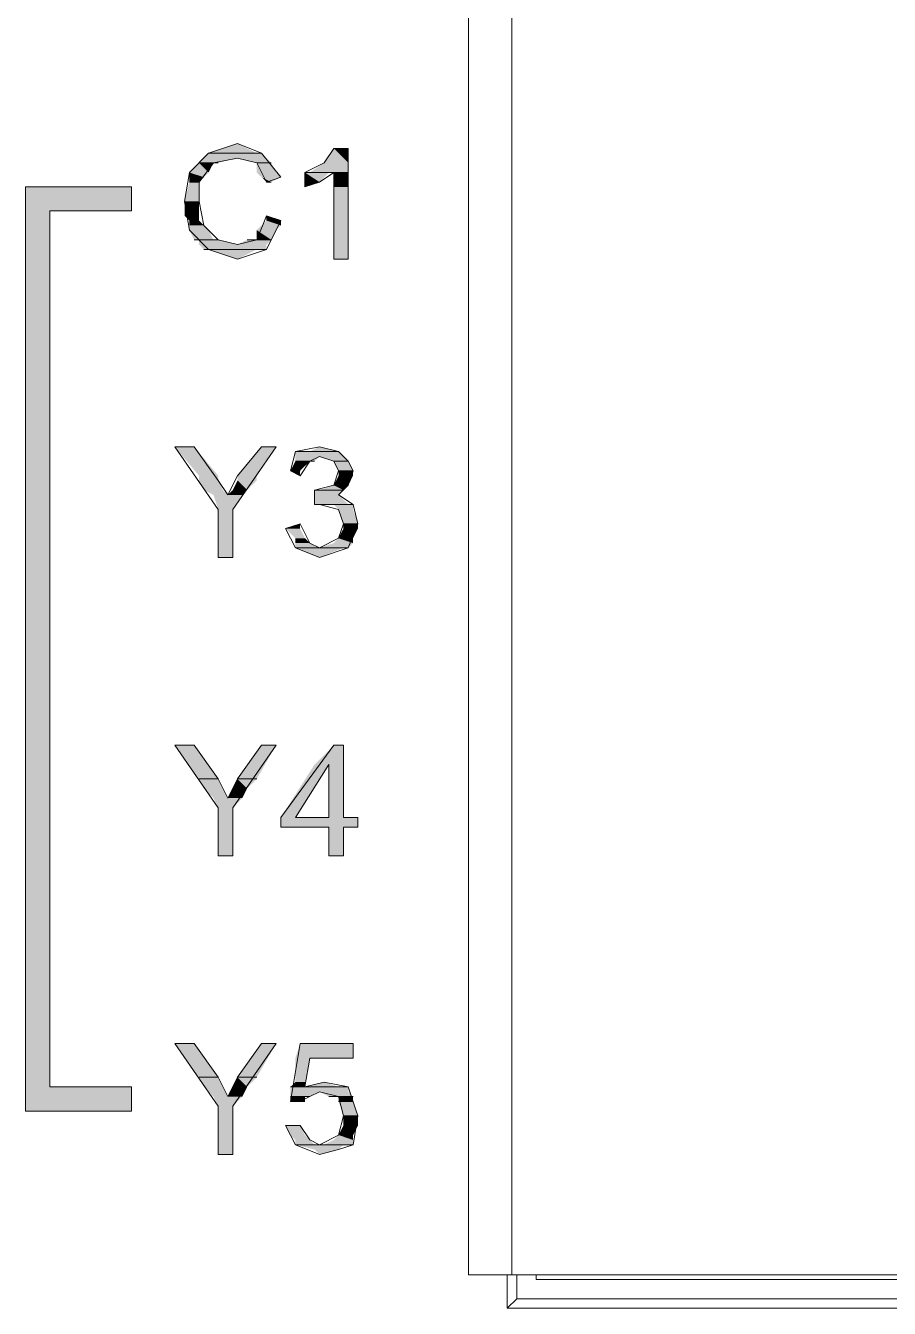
# Model space of a CAD drawing. Header units: millimetres. Extents: x -11 to 1219, y 0 to 1751.
# Drawn here: x 278 to 288.16, y 927.82 to 942.92 of the extents above; entities that cross this region are included whole.
import ezdxf

# ---------------------------------------------------------------- set-up
doc = ezdxf.new("R2010")
doc.units = ezdxf.units.MM
doc.header["$LTSCALE"] = 10
doc.layers.add('_MULTI_WIRE', color=9, linetype='CONTINUOUS')
doc.layers.add('PDF_Geometry', color=7, linetype='CONTINUOUS', true_color=0x151d1f)
doc.layers.add('PDF_Solid Fills', color=7, linetype='CONTINUOUS', true_color=0x070809)
doc.layers.get('_MULTI_WIRE').off()

# ---------------------------------------------------------------- blocks, each defined once
blk = doc.blocks.new('DVP-28SWS211R')
at = {"layer": 'PDF_Geometry', "color": 7, "lineweight": 9, "true_color": 0xffffff}
for p, q in [((30.365, -3.796), (30.365, -36.257)), ((30.875, -36.257), (30.875, -3.796)), ((27.646, -22.944), (27.306, -23.057)), ((27.929, -23.057), (27.646, -22.944)), ((27.306, -23.057), (27.079, -23.284)), ((27.306, -23.057), (27.929, -23.057)), ((27.929, -23.057), (27.306, -23.057)), ((27.306, -23.057), (27.929, -23.057)), ((27.929, -23.057), (27.306, -23.057)), ((28.156, -23.34), (27.929, -23.057)), ((28.779, -23), (28.666, -23.17)), ((28.779, -23), (28.949, -23)), ((28.949, -23), (28.779, -23)), ((28.949, -23), (28.779, -23)), ((28.949, -24.303), (28.949, -23)), ((27.193, -23.17), (27.363, -23.17)), ((27.363, -23.17), (27.193, -23.17)), ((27.193, -23.17), (27.419, -23.17)), ((27.363, -23.17), (27.193, -23.17)), ((27.193, -23.397), (27.363, -23.17)), ((27.363, -23.17), (27.646, -23.114)), ((27.419, -23.17), (27.363, -23.17)), ((27.646, -23.114), (27.872, -23.17)), ((27.872, -23.17), (28.042, -23.17)), ((28.042, -23.17), (27.872, -23.17)), ((27.872, -23.17), (28.042, -23.17)), ((28.042, -23.17), (27.872, -23.17)), ((27.872, -23.17), (27.986, -23.397)), ((28.666, -23.17), (28.439, -23.284)), ((27.079, -23.284), (27.023, -23.624)), ((27.079, -23.397), (27.193, -23.397)), ((27.193, -23.397), (27.079, -23.397)), ((27.079, -23.397), (27.193, -23.397)), ((27.193, -23.397), (27.079, -23.397)), ((27.193, -23.624), (27.193, -23.397)), ((27.986, -23.397), (28.156, -23.34)), ((27.986, -23.397), (28.042, -23.397)), ((28.042, -23.397), (27.986, -23.397)), ((27.986, -23.397), (27.986, -23.397)), ((28.496, -23.284), (28.439, -23.284)), ((28.439, -23.284), (28.722, -23.284)), ((28.439, -23.284), (28.439, -23.454)), ((28.439, -23.454), (28.609, -23.397)), ((28.722, -23.284), (28.496, -23.284)), ((28.496, -23.284), (28.779, -23.284)), ((28.722, -23.284), (28.496, -23.284)), ((28.609, -23.397), (28.779, -23.284)), ((28.779, -23.284), (28.722, -23.284)), ((28.779, -23.284), (28.949, -23.284)), ((28.949, -23.284), (28.779, -23.284)), ((28.779, -23.284), (28.949, -23.284)), ((28.949, -23.284), (28.779, -23.284)), ((28.779, -23.284), (28.779, -24.303)), ((25.153, -23.454), (26.399, -23.454)), ((26.399, -23.454), (25.153, -23.454)), ((25.153, -23.454), (25.153, -34.331)), ((26.399, -23.454), (25.153, -23.454)), ((26.399, -23.737), (26.399, -23.454)), ((27.023, -23.624), (27.079, -23.963)), ((27.249, -23.907), (27.193, -23.624)), ((25.436, -23.737), (26.399, -23.737)), ((26.399, -23.737), (25.436, -23.737)), ((25.436, -34.047), (25.436, -23.737)), ((25.436, -23.737), (26.399, -23.737)), ((27.986, -23.794), (27.872, -24.077)), ((28.156, -23.85), (27.986, -23.794)), ((27.986, -24.19), (28.156, -23.85)), ((27.079, -23.963), (27.306, -24.19)), ((27.419, -24.077), (27.249, -23.907)), ((27.136, -24.077), (27.419, -24.077)), ((27.419, -24.077), (27.136, -24.077)), ((27.136, -24.077), (27.419, -24.077)), ((27.419, -24.077), (27.136, -24.077)), ((27.646, -24.133), (27.419, -24.077)), ((27.872, -24.077), (27.646, -24.133)), ((27.872, -24.077), (27.759, -24.077)), ((27.759, -24.077), (28.042, -24.077)), ((28.042, -24.077), (27.872, -24.077)), ((27.872, -24.077), (28.042, -24.077)), ((28.042, -24.077), (27.872, -24.077)), ((27.249, -24.19), (27.872, -24.19)), ((27.872, -24.19), (27.249, -24.19)), ((27.249, -24.19), (27.986, -24.19)), ((27.872, -24.19), (27.249, -24.19)), ((27.306, -24.19), (27.646, -24.303)), ((27.646, -24.303), (27.986, -24.19)), ((27.986, -24.19), (27.872, -24.19)), ((28.779, -24.303), (28.949, -24.303)), ((28.949, -24.303), (28.779, -24.303)), ((28.779, -24.303), (28.949, -24.303)), ((26.909, -26.513), (27.136, -26.513)), ((27.136, -26.513), (26.909, -26.513)), ((27.136, -26.513), (26.909, -26.513)), ((26.909, -26.513), (27.419, -27.249)), ((27.419, -26.909), (27.136, -26.513)), ((27.589, -27.249), (28.099, -26.513)), ((27.929, -26.513), (27.646, -26.853)), ((27.929, -26.513), (28.099, -26.513)), ((28.099, -26.513), (27.929, -26.513)), ((28.099, -26.513), (27.929, -26.513)), ((28.326, -26.569), (28.269, -26.796)), ((28.609, -26.513), (28.326, -26.569)), ((28.496, -26.569), (28.326, -26.569)), ((28.326, -26.569), (28.835, -26.569)), ((28.835, -26.569), (28.496, -26.569)), ((28.496, -26.569), (28.835, -26.569)), ((28.835, -26.569), (28.496, -26.569)), ((28.835, -26.569), (28.609, -26.513)), ((28.949, -26.683), (28.835, -26.569)), ((28.326, -26.683), (28.496, -26.683)), ((28.496, -26.683), (28.326, -26.683)), ((28.326, -26.683), (28.552, -26.683)), ((28.496, -26.683), (28.326, -26.683)), ((28.326, -26.683), (28.496, -26.683)), ((28.496, -26.683), (28.326, -26.683)), ((28.326, -26.683), (28.496, -26.683)), ((28.496, -26.683), (28.326, -26.683)), ((28.382, -26.853), (28.496, -26.683)), ((28.496, -26.683), (28.609, -26.626)), ((28.552, -26.683), (28.496, -26.683)), ((28.609, -26.626), (28.779, -26.683)), ((28.779, -26.683), (28.949, -26.683)), ((28.949, -26.683), (28.779, -26.683)), ((28.779, -26.683), (28.949, -26.683)), ((28.949, -26.683), (28.779, -26.683)), ((28.779, -26.683), (28.949, -26.683)), ((28.949, -26.683), (28.779, -26.683)), ((28.779, -26.683), (28.949, -26.683)), ((28.949, -26.683), (28.779, -26.683)), ((28.779, -26.683), (28.835, -26.796)), ((29.005, -26.796), (28.949, -26.683)), ((27.646, -26.853), (27.532, -27.079)), ((28.269, -26.796), (28.382, -26.796)), ((28.382, -26.796), (28.269, -26.796)), ((28.269, -26.796), (28.382, -26.796)), ((28.382, -26.796), (28.269, -26.796)), ((28.269, -26.796), (28.382, -26.853)), ((28.835, -26.796), (28.779, -26.966)), ((28.835, -26.796), (29.005, -26.796)), ((29.005, -26.796), (28.835, -26.796)), ((28.835, -26.796), (29.005, -26.796)), ((29.005, -26.796), (28.835, -26.796)), ((28.949, -26.966), (29.005, -26.796)), ((27.532, -27.079), (27.419, -26.909)), ((28.779, -26.966), (28.552, -27.023)), ((28.552, -27.023), (28.552, -27.023)), ((28.552, -27.023), (28.552, -27.023)), ((28.609, -27.023), (28.552, -27.023)), ((28.552, -27.023), (28.892, -27.023)), ((28.552, -27.023), (28.552, -27.193)), ((28.892, -27.023), (28.609, -27.023)), ((28.609, -27.023), (28.892, -27.023)), ((28.892, -27.023), (28.609, -27.023)), ((28.779, -26.966), (28.949, -26.966)), ((28.949, -26.966), (28.779, -26.966)), ((28.779, -26.966), (28.949, -26.966)), ((28.949, -26.966), (28.779, -26.966)), ((28.835, -27.079), (28.949, -26.966)), ((29.005, -27.193), (28.835, -27.079)), ((27.419, -27.249), (27.419, -27.816)), ((27.589, -27.816), (27.589, -27.249)), ((28.552, -27.193), (28.609, -27.193)), ((28.609, -27.193), (28.552, -27.193)), ((28.552, -27.193), (28.552, -27.193)), ((28.552, -27.193), (28.609, -27.193)), ((28.609, -27.193), (28.949, -27.193)), ((28.949, -27.193), (28.609, -27.193)), ((28.609, -27.193), (28.949, -27.193)), ((28.949, -27.193), (28.609, -27.193)), ((28.609, -27.193), (28.835, -27.249)), ((28.666, -27.193), (29.005, -27.193)), ((29.005, -27.193), (28.666, -27.193)), ((28.666, -27.193), (29.005, -27.193)), ((29.005, -27.193), (28.666, -27.193)), ((28.835, -27.249), (28.892, -27.419)), ((29.062, -27.419), (29.005, -27.193)), ((28.382, -27.419), (28.212, -27.476)), ((28.212, -27.476), (28.326, -27.702)), ((28.496, -27.646), (28.382, -27.419)), ((28.892, -27.419), (28.835, -27.589)), ((28.892, -27.419), (29.062, -27.419)), ((29.062, -27.419), (28.892, -27.419)), ((28.892, -27.419), (29.062, -27.419)), ((29.062, -27.419), (28.892, -27.419)), ((28.892, -27.419), (29.062, -27.419)), ((29.062, -27.419), (28.892, -27.419)), ((28.892, -27.419), (29.062, -27.419)), ((29.062, -27.419), (28.892, -27.419)), ((28.949, -27.702), (29.062, -27.419)), ((28.835, -27.589), (28.609, -27.702)), ((28.326, -27.702), (28.949, -27.702)), ((28.949, -27.702), (28.326, -27.702)), ((28.326, -27.702), (28.949, -27.702)), ((28.949, -27.702), (28.326, -27.702)), ((28.326, -27.702), (28.892, -27.702)), ((28.892, -27.702), (28.326, -27.702)), ((28.326, -27.702), (28.949, -27.702)), ((28.892, -27.702), (28.326, -27.702)), ((28.326, -27.702), (28.609, -27.816)), ((28.609, -27.702), (28.496, -27.646)), ((28.609, -27.816), (28.949, -27.702)), ((28.949, -27.702), (28.892, -27.702)), ((27.419, -27.816), (27.589, -27.816)), ((27.589, -27.816), (27.419, -27.816)), ((27.419, -27.816), (27.589, -27.816)), ((26.909, -30.025), (27.136, -30.025)), ((27.136, -30.025), (26.909, -30.025)), ((27.136, -30.025), (26.909, -30.025)), ((26.909, -30.025), (27.419, -30.762)), ((27.419, -30.422), (27.136, -30.025)), ((27.589, -30.762), (28.099, -30.025)), ((27.929, -30.025), (27.646, -30.422)), ((27.929, -30.025), (28.099, -30.025)), ((28.099, -30.025), (27.929, -30.025)), ((28.099, -30.025), (27.929, -30.025)), ((28.779, -30.025), (28.156, -30.875)), ((28.779, -30.025), (28.892, -30.025)), ((28.892, -30.025), (28.779, -30.025)), ((28.892, -30.025), (28.779, -30.025)), ((28.892, -30.875), (28.892, -30.025)), ((28.326, -30.875), (28.722, -30.252)), ((28.722, -30.252), (28.722, -30.875)), ((27.193, -30.422), (27.419, -30.422)), ((27.419, -30.422), (27.193, -30.422)), ((27.193, -30.422), (27.419, -30.422)), ((27.419, -30.422), (27.193, -30.422)), ((27.532, -30.648), (27.419, -30.422)), ((27.646, -30.422), (27.532, -30.648)), ((27.646, -30.422), (27.872, -30.422)), ((27.872, -30.422), (27.646, -30.422)), ((27.646, -30.422), (27.872, -30.422)), ((27.872, -30.422), (27.646, -30.422)), ((27.419, -30.762), (27.419, -31.328)), ((27.589, -31.328), (27.589, -30.762)), ((28.156, -30.875), (28.156, -30.988)), ((28.326, -30.875), (28.722, -30.875)), ((28.722, -30.875), (28.326, -30.875)), ((28.722, -30.875), (28.326, -30.875)), ((28.892, -30.875), (29.062, -30.875)), ((29.062, -30.875), (28.892, -30.875)), ((29.062, -30.875), (28.892, -30.875)), ((29.062, -30.988), (29.062, -30.875)), ((28.156, -30.988), (28.722, -30.988)), ((28.722, -30.988), (28.156, -30.988)), ((28.156, -30.988), (28.722, -30.988)), ((28.722, -30.988), (28.722, -31.328)), ((28.892, -30.988), (29.062, -30.988)), ((29.062, -30.988), (28.892, -30.988)), ((28.892, -31.328), (28.892, -30.988)), ((28.892, -30.988), (29.062, -30.988)), ((27.419, -31.328), (27.589, -31.328)), ((27.589, -31.328), (27.419, -31.328)), ((27.419, -31.328), (27.589, -31.328)), ((28.722, -31.328), (28.892, -31.328)), ((28.892, -31.328), (28.722, -31.328)), ((28.722, -31.328), (28.892, -31.328)), ((26.909, -33.538), (27.136, -33.538)), ((27.136, -33.538), (26.909, -33.538)), ((27.136, -33.538), (26.909, -33.538)), ((26.909, -33.538), (27.419, -34.274)), ((27.419, -33.934), (27.136, -33.538)), ((27.589, -34.274), (28.099, -33.538)), ((27.929, -33.538), (27.646, -33.934)), ((27.929, -33.538), (28.099, -33.538)), ((28.099, -33.538), (27.929, -33.538)), ((28.099, -33.538), (27.929, -33.538)), ((28.382, -33.538), (28.269, -34.217)), ((28.382, -33.538), (29.005, -33.538)), ((29.005, -33.538), (28.382, -33.538)), ((29.005, -33.538), (28.382, -33.538)), ((29.005, -33.708), (29.005, -33.538)), ((28.439, -34.047), (28.496, -33.708)), ((28.496, -33.708), (29.005, -33.708)), ((29.005, -33.708), (28.496, -33.708)), ((28.496, -33.708), (29.005, -33.708)), ((27.193, -33.934), (27.419, -33.934)), ((27.419, -33.934), (27.193, -33.934)), ((27.193, -33.934), (27.419, -33.934)), ((27.419, -33.934), (27.193, -33.934)), ((27.532, -34.161), (27.419, -33.934)), ((27.646, -33.934), (27.532, -34.161)), ((27.646, -33.934), (27.872, -33.934)), ((27.872, -33.934), (27.646, -33.934)), ((27.646, -33.934), (27.872, -33.934)), ((27.872, -33.934), (27.646, -33.934)), ((25.436, -34.047), (26.399, -34.047)), ((26.399, -34.047), (25.436, -34.047)), ((26.399, -34.047), (25.436, -34.047)), ((26.399, -34.331), (26.399, -34.047)), ((28.269, -34.047), (28.949, -34.047)), ((28.949, -34.047), (28.269, -34.047)), ((28.269, -34.047), (28.949, -34.047)), ((28.949, -34.047), (28.269, -34.047)), ((28.666, -33.991), (28.439, -34.047)), ((28.496, -34.161), (28.609, -34.104)), ((28.609, -34.104), (28.835, -34.161)), ((28.949, -34.047), (28.666, -33.991)), ((29.062, -34.387), (28.949, -34.047)), ((28.269, -34.161), (28.439, -34.161)), ((28.439, -34.161), (28.269, -34.161)), ((28.269, -34.161), (28.496, -34.161)), ((28.439, -34.161), (28.269, -34.161)), ((28.269, -34.217), (28.439, -34.217)), ((28.382, -34.217), (28.269, -34.217)), ((28.269, -34.217), (28.382, -34.217)), ((28.382, -34.217), (28.496, -34.161)), ((28.439, -34.217), (28.382, -34.217)), ((28.496, -34.161), (28.439, -34.161)), ((28.722, -34.161), (29.005, -34.161)), ((29.005, -34.161), (28.722, -34.161)), ((28.722, -34.161), (29.005, -34.161)), ((29.005, -34.161), (28.722, -34.161)), ((28.835, -34.161), (28.892, -34.387)), ((28.835, -34.217), (29.005, -34.217)), ((29.005, -34.217), (28.835, -34.217)), ((28.835, -34.217), (29.005, -34.217)), ((29.005, -34.217), (28.835, -34.217)), ((25.153, -34.331), (26.399, -34.331)), ((26.399, -34.331), (25.153, -34.331)), ((25.153, -34.331), (26.399, -34.331)), ((27.419, -34.274), (27.419, -34.841)), ((27.589, -34.841), (27.589, -34.274)), ((28.892, -34.387), (28.835, -34.614)), ((28.892, -34.387), (29.062, -34.387)), ((29.062, -34.387), (28.892, -34.387)), ((28.892, -34.387), (29.062, -34.387)), ((29.062, -34.387), (28.892, -34.387)), ((29.005, -34.727), (29.062, -34.387)), ((28.382, -34.501), (28.212, -34.501)), ((28.212, -34.501), (28.382, -34.501)), ((28.382, -34.501), (28.212, -34.501)), ((28.212, -34.501), (28.326, -34.727)), ((28.382, -34.501), (28.382, -34.501)), ((28.496, -34.671), (28.382, -34.501)), ((28.892, -34.501), (29.062, -34.501)), ((29.062, -34.501), (28.892, -34.501)), ((28.892, -34.501), (29.062, -34.501)), ((29.062, -34.501), (28.892, -34.501)), ((28.609, -34.727), (28.496, -34.671)), ((28.835, -34.614), (28.609, -34.727)), ((27.419, -34.841), (27.589, -34.841)), ((27.589, -34.841), (27.419, -34.841)), ((27.419, -34.841), (27.589, -34.841)), ((28.326, -34.727), (28.609, -34.727)), ((28.609, -34.727), (28.326, -34.727)), ((28.326, -34.727), (28.609, -34.727)), ((28.609, -34.727), (28.326, -34.727)), ((28.326, -34.727), (28.892, -34.727)), ((28.892, -34.727), (28.326, -34.727)), ((28.326, -34.727), (28.949, -34.727)), ((28.892, -34.727), (28.326, -34.727)), ((28.326, -34.727), (28.609, -34.841)), ((28.666, -34.727), (28.609, -34.727)), ((28.609, -34.727), (28.949, -34.727)), ((28.609, -34.841), (28.835, -34.784)), ((28.949, -34.727), (28.666, -34.727)), ((28.666, -34.727), (29.005, -34.727)), ((28.949, -34.727), (28.666, -34.727)), ((28.835, -34.784), (29.005, -34.727)), ((28.949, -34.727), (28.892, -34.727)), ((29.005, -34.727), (28.949, -34.727)), ((30.365, -36.257), (41.525, -36.257)), ((30.818, -36.257), (30.818, -36.653)), ((30.932, -36.257), (30.932, -36.54)), ((31.158, -36.313), (31.158, -36.257)), ((38.183, -36.313), (31.158, -36.313)), ((30.818, -36.653), (30.932, -36.54)), ((38.466, -36.653), (30.818, -36.653)), ((30.932, -36.54), (38.353, -36.54))]:
    blk.add_line(p, q, dxfattribs=at)
at = {"layer": 'PDF_Solid Fills', "color": 7, "lineweight": 9, "true_color": 0xffffff, "transparency": 33554559}
for points in [[(27.646, -22.944), (27.306, -23.057), (27.872, -23.057)], [(27.306, -23.057), (27.249, -23.114), (27.986, -23.114)], [(27.306, -23.057), (27.929, -23.057), (27.986, -23.114)], [(28.779, -23), (28.666, -23.17), (28.949, -23.17)], [(28.779, -23), (28.949, -23), (28.949, -23.17)], [(27.193, -23.17), (27.079, -23.284), (27.306, -23.284)], [(27.249, -23.114), (27.193, -23.17), (27.419, -23.17)], [(27.193, -23.17), (27.363, -23.17), (27.306, -23.284)], [(27.249, -23.114), (27.646, -23.114), (27.419, -23.17)], [(27.646, -23.114), (27.872, -23.17), (28.042, -23.17)], [(27.646, -23.114), (27.986, -23.114), (28.042, -23.17)], [(27.872, -23.17), (27.872, -23.284), (28.099, -23.284)], [(27.872, -23.17), (28.042, -23.17), (28.099, -23.284)], [(28.666, -23.17), (28.496, -23.284), (28.949, -23.284)], [(28.666, -23.17), (28.949, -23.17), (28.949, -23.284)], [(27.079, -23.397), (27.023, -23.624), (27.193, -23.624)], [(27.079, -23.284), (27.079, -23.34), (27.249, -23.34)], [(27.079, -23.284), (27.306, -23.284), (27.249, -23.34)], [(27.079, -23.34), (27.079, -23.397), (27.193, -23.397)], [(27.079, -23.34), (27.249, -23.34), (27.193, -23.397)], [(27.079, -23.397), (27.193, -23.397), (27.193, -23.624)], [(27.872, -23.284), (27.929, -23.34), (28.156, -23.34)], [(27.872, -23.284), (28.099, -23.284), (28.156, -23.34)], [(27.929, -23.34), (27.986, -23.397), (28.042, -23.397)], [(27.929, -23.34), (28.156, -23.34), (28.042, -23.397)], [(28.439, -23.284), (28.439, -23.397), (28.609, -23.397)], [(28.439, -23.284), (28.722, -23.284), (28.609, -23.397)], [(28.439, -23.397), (28.609, -23.397), (28.439, -23.454)], [(28.779, -23.284), (28.779, -23.397), (28.949, -23.397)], [(28.779, -23.284), (28.949, -23.284), (28.949, -23.397)], [(28.779, -23.397), (28.779, -23.454), (28.949, -23.454)], [(28.779, -23.397), (28.949, -23.397), (28.949, -23.454)], [(25.153, -23.454), (25.153, -23.737), (26.399, -23.737)], [(25.153, -23.454), (26.399, -23.454), (26.399, -23.737)], [(28.779, -23.454), (28.779, -24.303), (28.949, -24.303)], [(28.779, -23.454), (28.949, -23.454), (28.949, -24.303)], [(27.023, -23.624), (27.023, -23.794), (27.193, -23.794)], [(27.023, -23.624), (27.193, -23.624), (27.193, -23.794)], [(25.153, -23.737), (25.153, -34.047), (25.436, -34.047)], [(25.153, -23.737), (25.436, -23.737), (25.436, -34.047)], [(27.023, -23.794), (27.079, -23.85), (27.193, -23.85)], [(27.023, -23.794), (27.193, -23.794), (27.193, -23.85)], [(27.079, -23.85), (27.079, -23.907), (27.249, -23.907)], [(27.079, -23.85), (27.193, -23.85), (27.249, -23.907)], [(27.986, -23.85), (27.929, -23.907), (28.156, -23.907)], [(27.986, -23.794), (27.986, -23.85), (28.156, -23.85)], [(27.986, -23.85), (28.156, -23.85), (28.156, -23.907)], [(27.079, -23.907), (27.079, -23.963), (27.306, -23.963)], [(27.079, -23.907), (27.249, -23.907), (27.306, -23.963)], [(27.079, -23.963), (27.136, -24.077), (27.363, -24.077)], [(27.079, -23.963), (27.306, -23.963), (27.363, -24.077)], [(27.929, -23.907), (27.872, -23.963), (28.099, -23.963)], [(27.872, -23.963), (27.872, -24.077), (28.042, -24.077)], [(27.872, -23.963), (28.099, -23.963), (28.042, -24.077)], [(27.929, -23.907), (28.156, -23.907), (28.099, -23.963)], [(27.193, -24.077), (27.193, -24.133), (27.646, -24.133)], [(27.193, -24.077), (27.419, -24.077), (27.646, -24.133)], [(27.193, -24.133), (27.249, -24.19), (27.986, -24.19)], [(27.193, -24.133), (27.986, -24.133), (27.986, -24.19)], [(27.759, -24.077), (27.646, -24.133), (27.986, -24.133)], [(27.759, -24.077), (28.042, -24.077), (27.986, -24.133)], [(27.306, -24.19), (27.872, -24.19), (27.646, -24.303)], [(26.909, -26.513), (27.193, -26.853), (27.419, -26.853)], [(26.909, -26.513), (27.136, -26.513), (27.419, -26.853)], [(27.929, -26.513), (27.646, -26.853), (27.872, -26.853)], [(27.929, -26.513), (28.099, -26.513), (27.872, -26.853)], [(28.326, -26.569), (28.326, -26.626), (28.892, -26.626)], [(28.326, -26.569), (28.835, -26.569), (28.892, -26.626)], [(28.609, -26.513), (28.496, -26.569), (28.835, -26.569)], [(28.326, -26.683), (28.269, -26.796), (28.382, -26.796)], [(28.326, -26.626), (28.326, -26.683), (28.552, -26.683)], [(28.326, -26.626), (28.609, -26.626), (28.552, -26.683)], [(28.326, -26.683), (28.496, -26.683), (28.382, -26.796)], [(28.609, -26.626), (28.779, -26.683), (28.949, -26.683)], [(28.609, -26.626), (28.892, -26.626), (28.949, -26.683)], [(28.779, -26.683), (28.835, -26.796), (29.005, -26.796)], [(28.779, -26.683), (28.949, -26.683), (29.005, -26.796)], [(27.193, -26.853), (27.193, -26.909), (27.419, -26.909)], [(27.193, -26.853), (27.419, -26.853), (27.419, -26.909)], [(27.646, -26.853), (27.646, -26.909), (27.872, -26.909)], [(27.646, -26.853), (27.872, -26.853), (27.872, -26.909)], [(28.269, -26.796), (28.382, -26.796), (28.382, -26.853)], [(28.835, -26.853), (28.779, -26.966), (28.949, -26.966)], [(28.835, -26.796), (28.835, -26.853), (29.005, -26.853)], [(28.835, -26.796), (29.005, -26.796), (29.005, -26.853)], [(28.835, -26.853), (29.005, -26.853), (28.949, -26.966)], [(27.193, -26.909), (27.249, -27.023), (27.476, -27.023)], [(27.193, -26.909), (27.419, -26.909), (27.476, -27.023)], [(27.249, -27.023), (27.363, -27.079), (27.533, -27.079)], [(27.249, -27.023), (27.476, -27.023), (27.533, -27.079)], [(27.589, -27.023), (27.532, -27.079), (27.702, -27.079)], [(27.646, -26.909), (27.589, -27.023), (27.759, -27.023)], [(27.589, -27.023), (27.759, -27.023), (27.702, -27.079)], [(27.646, -26.909), (27.872, -26.909), (27.759, -27.023)], [(28.552, -27.023), (28.552, -27.079), (28.835, -27.079)], [(28.552, -27.023), (28.892, -27.023), (28.835, -27.079)], [(28.779, -26.966), (28.609, -27.023), (28.892, -27.023)], [(28.779, -26.966), (28.949, -26.966), (28.892, -27.023)], [(27.363, -27.079), (27.419, -27.249), (27.589, -27.249)], [(27.363, -27.079), (27.702, -27.079), (27.589, -27.249)], [(28.552, -27.079), (28.552, -27.193), (28.949, -27.193)], [(28.552, -27.079), (28.835, -27.079), (28.949, -27.193)], [(27.419, -27.249), (27.419, -27.816), (27.589, -27.816)], [(27.419, -27.249), (27.589, -27.249), (27.589, -27.816)], [(28.779, -27.193), (28.835, -27.249), (29.005, -27.249)], [(28.779, -27.193), (29.005, -27.193), (29.005, -27.249)], [(28.835, -27.249), (28.892, -27.419), (29.062, -27.419)], [(28.835, -27.249), (29.005, -27.249), (29.062, -27.419)], [(28.382, -27.419), (28.212, -27.476), (28.382, -27.476)], [(28.212, -27.476), (28.326, -27.589), (28.439, -27.589)], [(28.212, -27.476), (28.382, -27.476), (28.439, -27.589)], [(28.892, -27.476), (28.835, -27.589), (29.005, -27.589)], [(28.892, -27.419), (28.892, -27.476), (29.062, -27.476)], [(28.892, -27.419), (29.062, -27.419), (29.062, -27.476)], [(28.892, -27.476), (29.062, -27.476), (29.005, -27.589)], [(28.326, -27.589), (28.326, -27.646), (28.496, -27.646)], [(28.326, -27.589), (28.439, -27.589), (28.496, -27.646)], [(28.835, -27.589), (28.779, -27.646), (29.005, -27.646)], [(28.835, -27.589), (29.005, -27.589), (29.005, -27.646)], [(28.326, -27.646), (28.326, -27.702), (28.609, -27.702)], [(28.326, -27.646), (28.496, -27.646), (28.609, -27.702)], [(28.326, -27.702), (28.892, -27.702), (28.609, -27.816)], [(28.779, -27.646), (28.609, -27.702), (28.949, -27.702)], [(28.779, -27.646), (29.005, -27.646), (28.949, -27.702)], [(26.909, -30.025), (27.193, -30.422), (27.419, -30.422)], [(26.909, -30.025), (27.136, -30.025), (27.419, -30.422)], [(27.929, -30.025), (27.646, -30.422), (27.872, -30.422)], [(27.929, -30.025), (28.099, -30.025), (27.872, -30.422)], [(28.779, -30.025), (28.552, -30.252), (28.892, -30.252)], [(28.779, -30.025), (28.892, -30.025), (28.892, -30.252)], [(28.552, -30.252), (28.156, -30.875), (28.326, -30.875)], [(28.552, -30.252), (28.722, -30.252), (28.326, -30.875)], [(28.722, -30.252), (28.722, -30.875), (28.892, -30.875)], [(28.722, -30.252), (28.892, -30.252), (28.892, -30.875)], [(27.193, -30.422), (27.249, -30.535), (27.476, -30.535)], [(27.193, -30.422), (27.419, -30.422), (27.476, -30.535)], [(27.646, -30.422), (27.589, -30.535), (27.759, -30.535)], [(27.646, -30.422), (27.872, -30.422), (27.759, -30.535)], [(27.249, -30.535), (27.363, -30.648), (27.533, -30.648)], [(27.249, -30.535), (27.476, -30.535), (27.533, -30.648)], [(27.589, -30.535), (27.532, -30.648), (27.702, -30.648)], [(27.589, -30.535), (27.759, -30.535), (27.702, -30.648)], [(27.363, -30.648), (27.419, -30.762), (27.589, -30.762)], [(27.363, -30.648), (27.702, -30.648), (27.589, -30.762)], [(27.419, -30.762), (27.419, -31.328), (27.589, -31.328)], [(27.419, -30.762), (27.589, -30.762), (27.589, -31.328)], [(28.156, -30.875), (28.156, -30.988), (29.062, -30.988)], [(28.156, -30.875), (29.062, -30.875), (29.062, -30.988)], [(28.722, -30.988), (28.722, -31.328), (28.892, -31.328)], [(28.722, -30.988), (28.892, -30.988), (28.892, -31.328)], [(26.909, -33.538), (27.193, -33.934), (27.419, -33.934)], [(26.909, -33.538), (27.136, -33.538), (27.419, -33.934)], [(27.929, -33.538), (27.646, -33.934), (27.872, -33.934)], [(27.929, -33.538), (28.099, -33.538), (27.872, -33.934)], [(28.382, -33.538), (28.326, -33.708), (29.005, -33.708)], [(28.382, -33.538), (29.005, -33.538), (29.005, -33.708)], [(28.326, -33.708), (28.326, -33.991), (28.439, -33.991)], [(28.326, -33.708), (28.496, -33.708), (28.439, -33.991)], [(27.193, -33.934), (27.249, -34.047), (27.476, -34.047)], [(27.193, -33.934), (27.419, -33.934), (27.476, -34.047)], [(27.646, -33.934), (27.589, -34.047), (27.759, -34.047)], [(27.646, -33.934), (27.872, -33.934), (27.759, -34.047)], [(25.153, -34.047), (25.153, -34.331), (26.399, -34.331)], [(25.153, -34.047), (26.399, -34.047), (26.399, -34.331)], [(27.249, -34.047), (27.363, -34.161), (27.533, -34.161)], [(27.249, -34.047), (27.476, -34.047), (27.533, -34.161)], [(27.589, -34.047), (27.532, -34.161), (27.702, -34.161)], [(27.589, -34.047), (27.759, -34.047), (27.702, -34.161)], [(28.326, -33.991), (28.269, -34.047), (28.439, -34.047)], [(28.269, -34.047), (28.269, -34.104), (28.949, -34.104)], [(28.269, -34.047), (28.949, -34.047), (28.949, -34.104)], [(28.269, -34.104), (28.269, -34.161), (28.496, -34.161)], [(28.269, -34.104), (28.609, -34.104), (28.496, -34.161)], [(28.326, -33.991), (28.439, -33.991), (28.439, -34.047)], [(28.666, -33.991), (28.439, -34.047), (28.835, -34.047)], [(28.609, -34.104), (28.722, -34.161), (29.005, -34.161)], [(28.609, -34.104), (28.949, -34.104), (29.005, -34.161)], [(27.363, -34.161), (27.419, -34.274), (27.589, -34.274)], [(27.363, -34.161), (27.702, -34.161), (27.589, -34.274)], [(28.269, -34.161), (28.269, -34.217), (28.439, -34.217)], [(28.269, -34.161), (28.439, -34.161), (28.439, -34.217)], [(28.835, -34.161), (28.835, -34.217), (29.005, -34.217)], [(28.835, -34.161), (29.005, -34.161), (29.005, -34.217)], [(28.835, -34.217), (28.892, -34.387), (29.062, -34.387)], [(28.835, -34.217), (29.005, -34.217), (29.062, -34.387)], [(27.419, -34.274), (27.419, -34.841), (27.589, -34.841)], [(27.419, -34.274), (27.589, -34.274), (27.589, -34.841)], [(28.892, -34.387), (28.892, -34.501), (29.062, -34.501)], [(28.892, -34.387), (29.062, -34.387), (29.062, -34.501)], [(28.212, -34.501), (28.269, -34.614), (28.439, -34.614)], [(28.212, -34.501), (28.382, -34.501), (28.439, -34.614)], [(28.892, -34.501), (28.835, -34.614), (29.005, -34.614)], [(28.892, -34.501), (29.062, -34.501), (29.005, -34.614)], [(28.269, -34.614), (28.326, -34.671), (28.496, -34.671)], [(28.269, -34.614), (28.439, -34.614), (28.496, -34.671)], [(28.326, -34.671), (28.326, -34.727), (28.552, -34.727)], [(28.326, -34.671), (28.496, -34.671), (28.552, -34.727)], [(28.779, -34.671), (28.666, -34.727), (29.005, -34.727)], [(28.835, -34.614), (28.779, -34.671), (29.005, -34.671)], [(28.779, -34.671), (29.005, -34.671), (29.005, -34.727)], [(28.835, -34.614), (29.005, -34.614), (29.005, -34.671)], [(28.326, -34.727), (28.552, -34.784), (28.835, -34.784)], [(28.326, -34.727), (28.892, -34.727), (28.835, -34.784)], [(28.552, -34.784), (28.835, -34.784), (28.609, -34.841)]]:
    blk.add_solid(points, dxfattribs=at)

msp = doc.modelspace()

# ---------------------------------------------------------------- block references
at = {"layer": '_MULTI_WIRE'}
msp.add_blockref('DVP-28SWS211R', (252.8495, 964.4776), dxfattribs=at)

doc.saveas('drawing.dxf')
